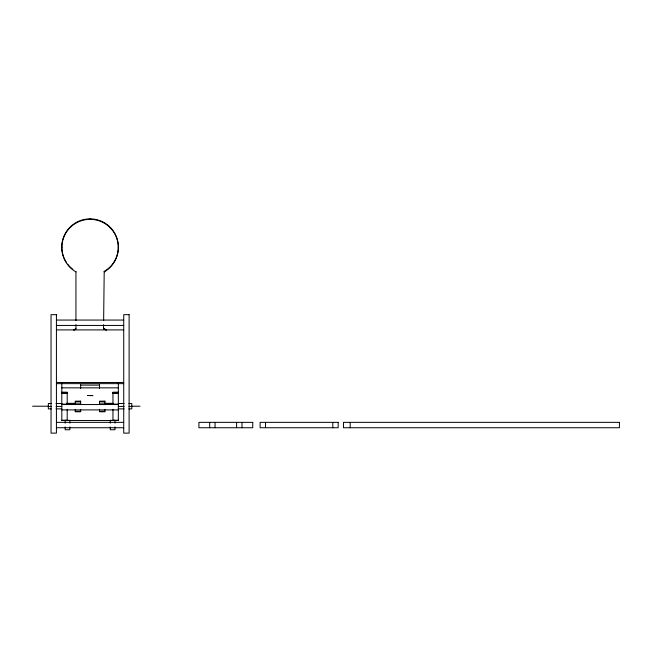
<?xml version="1.0" encoding="UTF-8"?>
<svg xmlns="http://www.w3.org/2000/svg" width="652" height="652" viewBox="0 0 652 652"><rect width="100%" height="100%" fill="white"/><g stroke="black" fill="none" stroke-linecap="round" stroke-linejoin="round"><path stroke-width="0.98" d="M105.771 330.018A28.264 28.158 0 0 0 104.206 329.048L103.538 328.771L103.586 324.712M103.635 320.645L104.206 271.419A28.264 28.158 0 0 0 114.239 232.43A28.264 28.158 0 0 0 74.89 223.286A28.264 28.158 0 0 0 66.569 262.674M56.422 320.059L123.725 320.059M56.422 325.438L123.725 325.438M56.422 329.904L123.725 329.904M56.422 382.479L123.725 382.479M56.422 383.637L123.725 383.637M80.652 385.12L99.495 385.12M61.81 387.85L118.338 387.85M61.81 392.186L67.197 392.186L67.197 404.33M118.338 392.186L112.959 392.186L112.959 404.33M61.81 392.585L67.197 392.585M112.959 392.585L118.338 392.585M61.81 392.993L67.197 392.993M112.959 392.993L118.338 392.993M61.81 393.392L67.197 393.392M112.959 393.392L118.338 393.392M75.265 401.868L80.652 401.868M99.495 401.868L104.882 401.868M66.618 403.327L75.265 403.327M104.882 403.327L113.538 403.327M51.231 403.531L48.346 403.523L48.346 408.894L51.231 408.894M56.039 403.531L61.81 403.523M118.338 403.531L124.108 403.523M128.917 403.523L131.802 403.531L131.802 408.894L128.917 408.894M66.618 403.727L75.265 403.727M104.882 403.727L113.538 403.727M61.81 404.134L67.197 404.134M112.959 404.134L118.338 404.134M61.81 404.533L118.338 404.533M32.6 406.212L48.346 406.212M131.802 406.204L140.009 406.204M48.346 406.416L51.231 406.416M56.039 406.416L61.81 406.416M118.338 406.416L124.108 406.416M128.917 406.416L131.802 406.416M56.039 408.894L61.81 408.885M118.338 408.885L124.108 408.894M61.81 409.904L118.338 409.904M75.265 411.265L80.652 411.306M99.495 411.298L104.882 411.306M61.81 420.238L67.197 420.238L67.197 409.301M118.338 420.238L112.959 420.238L112.959 409.301M56.422 422.357L123.725 422.357M56.422 427.736L123.725 427.736M350.197 422.357L350.197 427.736M332.797 422.357L332.797 427.736M265.494 422.357L265.494 427.736M241.982 422.357L241.982 427.736M236.594 422.357L236.594 427.736M215.062 422.357L215.062 427.736M209.675 422.357L209.675 427.736M118.338 247.035L118.338 247.507M118.338 382.822L118.338 420.483L61.81 420.483L61.81 382.822M114.98 423.164L114.98 420.336L110.27 420.336L110.27 423.164M114.98 426.93L114.98 429.758L110.27 429.758L110.27 426.93M104.882 409.383L104.882 411.762L99.495 411.762L99.495 409.383M104.206 271.419L104.206 271.892A28.264 28.158 0 0 0 111.728 229.406A28.264 28.158 0 0 0 68.419 229.406A28.264 28.158 0 0 0 75.942 271.892M103.538 328.771L103.538 328.306L104.206 328.584A28.264 28.158 0 0 1 106.537 330.075M99.495 384.647L99.495 388.405M90.074 218.876L90.074 219.349M80.652 384.647L80.652 388.405M80.652 409.383L80.652 411.762L75.265 411.762L75.265 409.383M75.942 271.419L75.942 320.556M75.942 324.574L75.942 329.048A28.264 28.158 0 0 0 74.377 330.018M69.886 423.164L69.886 420.336L65.176 420.336L65.176 423.164M69.886 426.93L69.886 429.758L65.176 429.758L65.176 426.93M61.81 247.035L61.81 247.507M72.869 269.374A28.264 28.158 0 0 1 67.653 264.182M73.611 330.075A28.264 28.158 0 0 1 75.942 328.584M87.474 395.519L92.763 395.577L87.474 395.519M56.422 314.671L51.043 314.671L51.043 433.124L56.422 433.124L56.422 314.671M129.112 314.671L123.725 314.671L123.725 433.124L129.112 433.124L129.112 314.671M80.652 401.159L75.265 401.159L75.265 403.881L80.652 403.881L80.652 401.159M104.882 401.159L99.495 401.159L99.495 403.881L104.882 403.881L104.882 401.159M252.748 422.357L198.909 422.357L198.909 427.736L252.748 427.736L252.748 422.357M338.176 422.357L260.107 422.357L260.107 427.736L338.176 427.736L338.176 422.357M619.4 422.357L343.465 422.357L343.465 427.736L619.4 427.736L619.4 422.357"/></g></svg>
